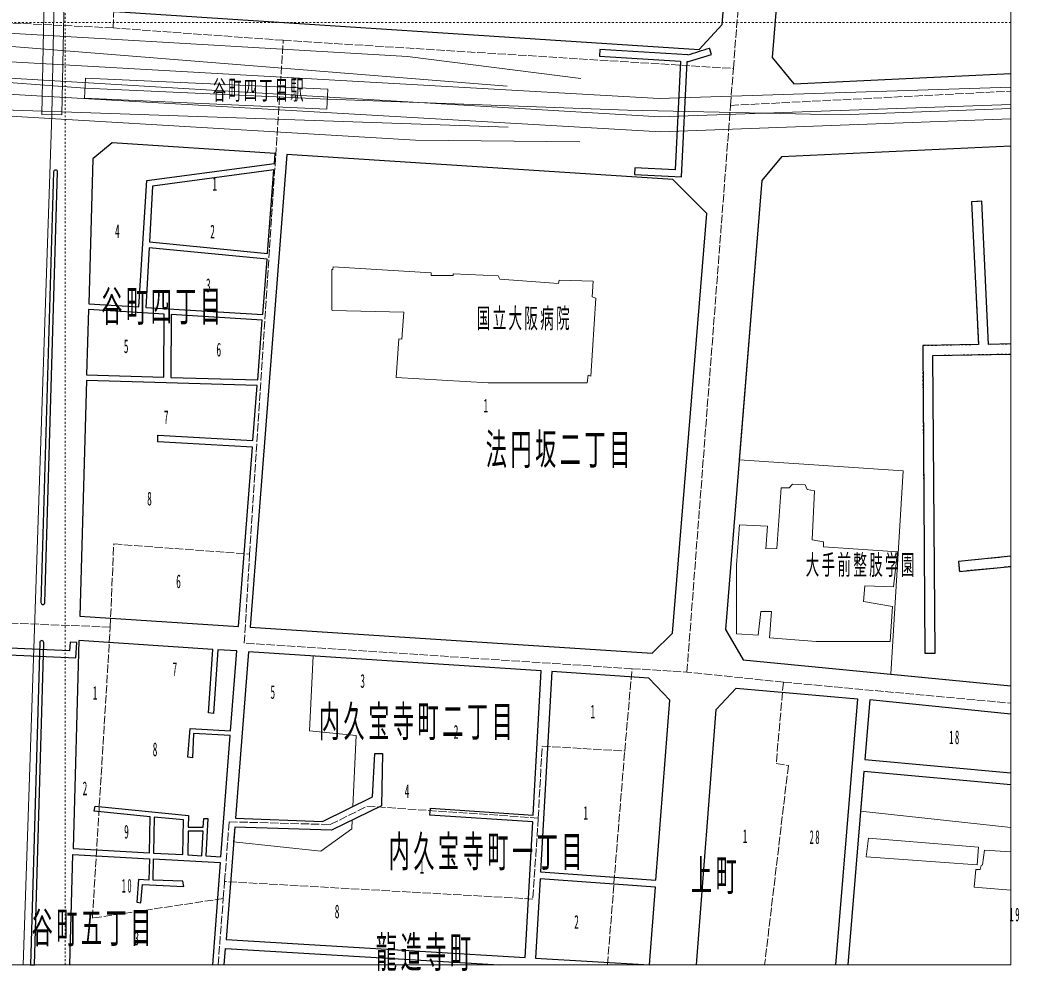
# Model space of a CAD drawing. Units: millimetres, scale not verified. Extents: x -71 to 79, y -72 to 79.
# Drawn here: x 26.7 to 79.5, y -71 to -20.7 of the extents above; entities that cross this region are included whole.
import ezdxf
from ezdxf.enums import TextEntityAlignment as Align

# ---------------------------------------------------------------- set-up
doc = ezdxf.new("R2010")
doc.units = ezdxf.units.MM
doc.header["$LTSCALE"] = 0.25
doc.linetypes.add('USER1', pattern=[0.70556, 0.35278, -0.35278])
doc.linetypes.add('USER2', pattern=[2.11668, 1.7639, -0.35278])
for name, color, linetype, lineweight in [('0-0_01 グリッド', 7, 'USER1', 18), ('0-7_08 地下鉄', 7, 'Continuous', 18), ('0-C_13 町界', 30, 'USER2', 18), ('0-E_15 病院', 4, 'Continuous', 18), ('0-F_16 学校', 1, 'Continuous', 18), ('1-1_18 高速分離帯', 5, 'Continuous', 18), ('1-6_23 園路・他敷地道', 7, 'USER1', 18), ('1-7_24 立体交差', 7, 'Continuous', 18), ('1-D_30 公園・緑地', 3, 'Continuous', 18)]:
    doc.layers.add(name, color=color, linetype=linetype, lineweight=lineweight)
for name, color, linetype in [('0-2_03 施設名・公園名', 7, 'Continuous'), ('0-4_05 町名', 7, 'Continuous'), ('0-6_07 街区符号', 7, 'Continuous'), ('1-4_21 デッキ・歩道橋', 7, 'Continuous'), ('1-8_25 分離帯等', 7, 'Continuous'), ('1-9_26 道路', 7, 'Continuous')]:
    doc.layers.add(name, color=color, linetype=linetype)
doc.styles.add('ＭＳ ゴシック', font='')
doc.styles.get('ＭＳ ゴシック').set_extended_font_data('MS Gothic')

msp = doc.modelspace()

# ---------------------------------------------------------------- linework, layer by layer
at = {"layer": '0-0_01 グリッド'}
for p, q in [((29.0606, -70.6797), (29.0606, 79.1463)), ((79.0608, -70.6797), (79.0608, 79.1463)), ((79.0704, -20.8695), (-70.9375, -20.8695)), ((79.0704, -70.6773), (-70.9375, -70.6773))]:
    msp.add_line(p, q, dxfattribs=at)
at = {"layer": '0-0_01 グリッド', "linetype": 'Continuous'}
msp.add_lwpolyline([(-70.9375, -70.6797), (79.0704, -70.6797), (79.0704, 79.1463), (-70.9375, 79.1463)], close=True, dxfattribs=at)
at = {"layer": '0-7_08 地下鉄'}
msp.add_lwpolyline([(29.0282, 79.1463), (28.4295, 67.0651), (28.2236, 49.9847), (28.694, -7.9889), (28.3413, -25.7457), (26.84, -70.6797)], dxfattribs=at)
msp.add_lwpolyline([(27.8123, -25.735), (28.8703, -25.756), (29.223, -7.9992), (28.165, -7.9782)], close=True, dxfattribs=at)
at = {"layer": '0-7_08 地下鉄', "color": 3}
msp.add_lwpolyline([(79.0704, -25.4098), (70.0868, -25.7454), (58.7978, -25.5101), (42.9227, -24.9223), (30.1052, -24.3342), (-16.109, -20.9239), (-41.5092, -19.8656), (-58.7954, -19.5128), (-70.9375, -19.3419)], dxfattribs=at)
msp.add_lwpolyline([(30.0809, -24.8627), (42.8984, -25.4508), (42.947, -24.3935), (30.1294, -23.8054)], close=True, dxfattribs=at)
at = {"layer": '0-C_13 町界'}
for p, q in [((31.584, -21.1551), (23.8476, -20.7854)), ((40.5866, -21.8128), (31.584, -21.1551)), ((64.2425, -25.2534), (79.0704, -24.4982)), ((31.4369, -52.8278), (22.6034, -52.4798)), ((67.0368, -55.7375), (61.9346, -55.2018)), ((67.0368, -55.7375), (79.0704, -56.8486)), ((57.7298, -70.6797), (58.6442, -59.3776)), ((37.4116, -67.177), (37.4872, -66.2761)), ((37.1427, -70.6797), (37.4116, -67.177))]:
    msp.add_line(p, q, dxfattribs=at)
for points in [[(31.584, -21.1551), (32.4907, -2.9125), (42.3915, -3.256)], [(64.2425, -25.2534), (64.3925, -23.301), (65.8961, -4.4456), (66.19, -3.1444), (79.0704, -11.3131)], [(38.8065, -48.9706), (40.5866, -21.8128), (64.3925, -23.301)], [(58.6442, -59.3776), (59.0345, -55.0254), (61.9346, -55.2018), (64.2425, -25.2534)], [(31.4369, -52.8278), (31.6236, -48.4346), (38.8065, -48.9706)], [(59.0345, -55.0254), (38.5285, -53.6715), (38.8065, -48.9706)], [(37.4116, -67.177), (30.4969, -68.2088), (31.4369, -52.8278)], [(67.0368, -55.7375), (66.6568, -60.0394), (67.2997, -60.1493), (66.046, -70.6797)], [(54.0718, -62.9185), (54.278, -59.1203), (58.6442, -59.3776)]]:
    msp.add_lwpolyline(points, dxfattribs=at)
msp.add_lwpolyline([(37.4872, -66.2761), (37.7252, -63.1187), (43.0757, -63.2654), (45.016, -62.2953), (54.0718, -62.9185), (53.791, -67.1994)], close=True, dxfattribs=at)
at = {"layer": '0-E_15 病院'}
msp.add_lwpolyline([(51.9568, -34.2596), (49.5663, -34.1508), (49.5668, -34.251), (48.4166, -34.2462), (48.4158, -34.0963), (43.2348, -33.7808), (43.2056, -33.9203), (43.1623, -33.9206), (43.1623, -36.0538), (43.1756, -36.1007), (46.9659, -36.183), (46.8626, -37.6131), (46.6924, -37.5942), (46.5621, -39.6347), (51.4315, -39.921), (56.667, -39.921), (56.7111, -39.5072), (56.8613, -39.5561), (57.1221, -35.4354), (56.9216, -35.3662), (56.9778, -34.5463), (55.1775, -34.4942), (55.1482, -34.6644), (52.0375, -34.4291)], close=True, dxfattribs=at)
at = {"layer": '0-F_16 学校'}
for points in [[(64.7186, -47.4141), (64.5553, -49.5304), (64.5553, -53.1761), (65.696, -53.2591), (65.85, -52.0085), (66.4002, -52.0061), (66.2965, -53.3862), (68.7766, -53.5812), (72.6797, -53.5812), (72.8084, -51.7357), (71.2672, -51.4828), (71.3436, -50.6425), (72.8635, -50.7056), (73.0649, -48.8549), (69.1538, -48.593), (69.1525, -48.3229), (68.5521, -48.2161), (68.6901, -45.6254), (68.2893, -45.5472), (68.1885, -45.3078), (67.5184, -45.2806), (67.3393, -45.4718), (66.9192, -45.4738), (66.6844, -48.6747), (66.1046, -48.6974), (66.1888, -47.4872)], [(77.3644, -64.4606), (71.5323, -63.9879), (71.4073, -64.9784), (77.2891, -65.3907)]]:
    msp.add_lwpolyline(points, close=True, dxfattribs=at)
msp.add_lwpolyline([(79.0704, -64.7024), (77.6653, -64.609), (77.5592, -65.3997), (77.4893, -65.42), (77.4404, -65.6402), (77.2101, -65.6412), (77.1348, -66.5814), (79.0704, -66.7233)], dxfattribs=at)
at = {"layer": '1-1_18 高速分離帯'}
for points in [[(52.4223, -24.2385), (24.8868, -22.0267), (17.5687, -22.0718), (7.5917, -21.585), (-3.1151, -20.0127), (-27.1041, -18.3959), (-28.9876, -18.0579), (-31.2493, -17.3524), (-32.7486, -16.5731), (-34.3048, -15.2832), (-35.4826, -13.7216), (-36.6884, -12.0228), (-37.5821, -9.5385), (-38.0403, -7.6509), (-38.3393, -5.803), (-38.5257, -4.1713), (-38.7459, 9.6797), (-39.0635, 30.7621), (-38.3049, 37.7257), (-38.627, 62.5589)], [(-8.5363, -21.9795), (7.6447, -22.8056), (24.9309, -23.7462), (60.5031, -25.8628), (79.0704, -25.2065)], [(24.911, -22.8759), (60.4735, -24.8927), (79.0704, -24.2919)], [(52.476, -26.4044), (24.7545, -25.4515), (17.7427, -24.5031), (7.0804, -23.9505), (-10.2148, -24.0772), (-19.4752, -23.7024), (-21.5909, -23.9267), (-23.4061, -24.3828), (-24.9048, -24.8793), (-26.3104, -25.6864), (-27.7091, -26.976), (-28.7357, -28.4205), (-29.4065, -29.8588), (-29.75, -31.64), (-29.3824, -45.2733), (-30.3542, -57.0539), (-30.2499, -70.6797)], [(24.7911, -24.5826), (60.5617, -26.6566), (79.0704, -25.971)]]:
    msp.add_lwpolyline(points, dxfattribs=at)
at = {"layer": '1-4_21 デッキ・歩道橋'}
msp.add_line((63.2389, -22.5603), (63.1338, -22.2234), dxfattribs=at)
msp.add_lwpolyline([(61.9775, -22.5845), (57.3364, -22.2899), (57.314, -22.6417), (61.5923, -22.9135), (61.3121, -28.6617), (59.1888, -28.5586), (59.1713, -28.9114), (61.6473, -29.031), (61.9446, -22.9359), (62.0204, -22.9407), (63.2389, -22.5603)], dxfattribs=at)
msp.add_lwpolyline([(29.2873, -54.0904), (25.7395, -53.9192), (25.692, -55.6776), (26.0447, -55.6872), (26.0821, -54.2888), (29.6163, -54.4594), (29.6704, -53.6467), (29.3183, -53.6229)], close=True, dxfattribs=at)
msp.add_arc((-345.8697, 1285.6876), 1370.3704, 287.3146, 287.36525, dxfattribs=at)
at = {"layer": '1-6_23 園路・他敷地道'}
for points in [[(79.0704, -37.8632), (77.8848, -37.8849), (77.526, -30.3191), (76.9939, -30.3439), (77.3518, -37.8946), (74.4045, -37.9487), (74.5244, -54.2048), (75.057, -54.2007), (74.9413, -38.4716), (79.0704, -38.3958)], [(79.0704, -49.0829), (76.2935, -49.3516), (76.3448, -49.8819), (79.0704, -49.618)]]:
    msp.add_lwpolyline(points, dxfattribs=at)
at = {"layer": '1-7_24 立体交差'}
for points in [[(9.585, -21.2836), (19.4041, -21.0528), (47.1575, -22.6689), (56.3284, -23.8344)], [(9.3635, -24.1206), (17.825, -25.3226), (47.5778, -27.0931), (56.2696, -27.1858)]]:
    msp.add_lwpolyline(points, dxfattribs=at)
at = {"layer": '1-8_25 分離帯等'}
for p, q in [((28.4412, -28.7702), (27.7742, -51.5262)), ((27.9855, -51.5324), (28.6529, -28.7764))]:
    msp.add_line(p, q, dxfattribs=at)
msp.add_lwpolyline([(27.712, -53.645), (27.2128, -70.6797), (27.4247, -70.6797), (27.9237, -53.6515)], dxfattribs=at)
for centre, radius, start, end in [((28.5507, -28.7776), 0.1098, 90.44363, 176.09653), ((28.5429, -28.7776), 0.11, 0.66252, 86.35216), ((27.884, -51.5255), 0.1098, 180.35137, 266.1939), ((27.876, -51.5253), 0.1098, 270.34335, 356.29782), ((27.8215, -53.6524), 0.1098, 90.34841, 176.10081), ((27.8138, -53.6523), 0.1099, 0.43733, 86.30011)]:
    msp.add_arc(centre, radius, start, end, dxfattribs=at)
at = {"layer": '1-9_26 道路'}
for points in [[(62.5923, -22.2916), (63.797, -20.9842), (65.0125, -6.1337), (64.1071, -5.0113), (31.9187, -3.8034), (30.5418, -5.1015), (30.5913, -19.1242), (31.6872, -20.2848)], [(40.1211, -28.3151), (40.1609, -27.7993), (31.5425, -27.2395), (30.5162, -28.0843), (30.297, -35.7431), (32.9581, -35.9074), (33.366, -29.2194)], [(38.8437, -52.8291), (60.0977, -54.2117), (61.1746, -53.1471), (62.9809, -30.9589), (61.186, -29.1643), (40.7788, -27.8393)], [(33.6683, -29.5164), (33.5108, -32.4713), (39.7518, -33.0821), (40.0948, -28.6555)], [(39.5017, -36.3119), (39.7284, -33.3839), (33.4952, -32.7737), (33.3272, -35.9305)], [(30.1899, -39.4996), (34.2634, -39.6161), (34.2879, -36.2898), (30.2884, -36.0428)], [(34.642, -39.6264), (39.2349, -39.758), (39.4786, -36.6106), (34.6661, -36.3133)], [(29.8254, -52.2424), (38.2256, -52.7888), (38.9595, -43.3203), (33.962, -43.0395), (33.962, -42.6867), (38.9863, -42.9689), (39.2123, -40.0536), (30.1813, -39.7956)], [(29.7817, -53.5382), (29.4713, -64.5353), (33.5124, -64.7575), (33.5499, -62.8496), (30.5961, -62.5599), (30.6402, -62.2953), (35.5791, -62.7804), (35.5667, -63.4019), (36.3574, -63.4019), (36.3828, -62.9385), (36.602, -62.9506), (36.4933, -64.9215), (37.2827, -64.9649), (37.7788, -58.5618), (35.8327, -58.4488), (35.7882, -59.7432), (35.535, -59.6935), (35.6673, -58.1942), (37.7978, -58.3179), (38.1254, -54.087), (37.1208, -54.0205), (36.902, -57.4005), (36.6374, -57.3564), (36.8545, -54.0032)], [(45.8392, -59.5027), (45.7801, -62.266), (43.1342, -63.5597), (38.0255, -63.3946), (37.5645, -69.3437), (53.3783, -70.2876), (53.78, -63.1287), (48.3469, -62.7728), (48.3715, -62.4059), (53.8007, -62.7621), (54.228, -55.1456), (38.7431, -54.1273), (38.0617, -62.9292), (42.6605, -63.0956), (45.3064, -61.8016), (45.4273, -59.5027)], [(61.024, -56.6856), (59.9257, -55.5205), (54.7839, -55.1818), (54.1898, -65.7604), (60.2954, -66.1996)], [(33.7682, -62.871), (33.7313, -64.7696), (35.2742, -64.8547), (35.3145, -63.0226)], [(35.5622, -63.6065), (35.5364, -64.8685), (36.2743, -64.9095), (36.3463, -63.6065)], [(54.1696, -66.1273), (53.9338, -70.3207), (59.9526, -70.68), (60.2675, -66.5662)]]:
    msp.add_lwpolyline(points, close=True, dxfattribs=at)
for points in [[(79.0704, -12.1278), (69.8263, -6.2109), (67.6549, -7.8559), (66.4372, -22.7278), (67.5856, -24.1072), (79.0704, -23.5715)], [(79.0704, -27.4076), (66.9367, -27.9716), (65.9063, -29.2149), (63.9717, -52.9484), (64.9158, -54.5524), (79.0704, -55.9397)], [(79.0704, -37.8632), (77.8848, -37.8849), (77.526, -30.3191), (76.9939, -30.3439), (77.3518, -37.8946), (74.4045, -37.9487), (74.5244, -54.2048), (75.057, -54.2007), (74.9413, -38.4716), (79.0704, -38.3958)], [(79.0704, -49.0829), (76.2935, -49.3516), (76.3448, -49.8819), (79.0704, -49.618)], [(62.4445, -70.6797), (63.4768, -57.1838), (64.5365, -56.0541), (70.9584, -56.6129), (69.8003, -70.6797)], [(79.0704, -57.4325), (71.605, -56.678), (71.3463, -59.821), (79.0704, -60.5266)], [(79.0704, -61.1677), (71.2938, -60.4577), (70.4523, -70.6797)], [(29.2976, -70.6797), (29.4623, -64.8457), (33.5065, -65.0679), (33.4845, -66.1969), (32.9333, -66.1759), (32.8451, -67.3665), (33.058, -67.4082), (33.1462, -66.4277), (35.3255, -66.5376), (35.2704, -66.2641), (33.7034, -66.2052), (33.7253, -65.08), (37.2589, -65.275), (36.8407, -70.6797)], [(37.4665, -70.6797), (37.528, -69.8153), (52.0097, -70.6797)]]:
    msp.add_lwpolyline(points, dxfattribs=at)
at = {"layer": '1-D_30 公園・緑地'}
for points in [[(79.0704, -27.4076), (66.9367, -27.9716), (65.9063, -29.2149), (64.7026, -43.9817), (73.3794, -44.5602), (72.7209, -55.3176), (79.0704, -55.9401)], [(79.0704, -61.1677), (71.2938, -60.4577), (71.121, -62.5588), (79.0704, -63.4153)]]:
    msp.add_lwpolyline(points, dxfattribs=at)
for points in [[(38.7431, -54.1273), (38.0617, -62.9292), (42.6605, -63.0956), (44.2729, -62.3074), (44.4515, -58.5539), (41.982, -58.3186), (42.1624, -54.3522)], [(37.9642, -64.1843), (42.5699, -64.6686), (44.2164, -63.4928), (44.2387, -63.0195), (43.1342, -63.5597), (38.0255, -63.3946)]]:
    msp.add_lwpolyline(points, close=True, dxfattribs=at)

# ---------------------------------------------------------------- texts
at = {"layer": '0-2_03 施設名・公園名', "char_height": 1.052, "attachment_point": 7, "style": 'ＭＳ ゴシック'}
for s, insert in [('\\T1.17;\\W0.5;国立大阪病院', (50.8213, -37.1418)), ('\\T1.17;\\W0.5;大手前整肢学園', (68.2173, -50.175))]:
    msp.add_mtext(s, dxfattribs=dict(at, insert=insert))
at = {"layer": '0-4_05 町名', "char_height": 1.636, "attachment_point": 7, "style": 'ＭＳ ゴシック'}
for s, insert in [('\\T1.17;\\W0.5;谷町四丁目', (30.9635, -36.8541)), ('\\T1.17;\\W0.5;法円坂二丁目', (51.2974, -44.4272)), ('\\T1.17;\\W0.5;内久宝寺町二丁目', (42.4683, -58.8102)), ('\\T1.17;\\W0.5;内久宝寺町一丁目', (46.1625, -65.6874)), ('\\T1.17;\\W0.5;上町', (62.1482, -66.9403)), ('\\T1.17;\\W0.5;谷町五丁目', (27.2781, -69.704)), ('\\T1.17;\\W0.5;龍造寺町', (45.4864, -71.0049))]:
    msp.add_mtext(s, dxfattribs=dict(at, insert=insert))
at = {"layer": '0-6_07 街区符号', "style": 'ＭＳ ゴシック', "width": 0.5}
for s, p in [('1', (36.8352, -29.9794)), ('4', (31.6872, -32.483)), ('2', (36.727, -32.4999)), ('3', (36.5003, -35.3407)), ('5', (32.1557, -38.5609)), ('6', (37.056, -38.7379)), ('1', (51.1793, -41.7018)), ('7', (34.2731, -42.315)), ('8', (33.3894, -46.6159)), ('6', (34.9237, -50.9874)), ('7', (34.7325, -55.6252)), ('3', (44.6632, -56.2539)), ('1', (30.5108, -56.8841)), ('5', (39.9103, -56.8389)), ('1', (56.8351, -57.8742)), ('2', (49.6021, -58.9439)), ('8', (33.6829, -59.8699)), ('2', (29.977, -61.9301)), ('4', (47.01, -62.0865)), ('1', (56.4603, -63.2258)), ('9', (32.1748, -64.2242)), ('1', (64.8857, -64.4564)), ('1', (47.7969, -66.0732)), ('8', (43.3106, -68.4397)), ('2', (55.9771, -68.9878)), ('3', (32.7124, -69.857))]:
    msp.add_text(s, height=0.7255, dxfattribs=at).set_placement(p, align=Align.BOTTOM_LEFT)
at = {"layer": '0-6_07 街区符号', "char_height": 0.7255, "attachment_point": 7, "style": 'ＭＳ ゴシック'}
for s, insert in [('\\T1.37;\\W0.45;18', (75.8093, -59.0248)), ('\\T1.37;\\W0.45;28', (68.4243, -64.2997)), ('\\T1.37;\\W0.45;10', (32.0425, -66.8701)), ('\\T1.37;\\W0.45;19', (78.9974, -68.3932))]:
    msp.add_mtext(s, dxfattribs=dict(at, insert=insert))
at = {"layer": '0-7_08 地下鉄', "insert": (36.8607, -25.0687), "char_height": 1.028, "attachment_point": 7, "style": 'ＭＳ ゴシック'}
msp.add_mtext('\\T1.17;\\W0.5;谷町四丁目駅', dxfattribs=at)

doc.saveas('drawing.dxf')
